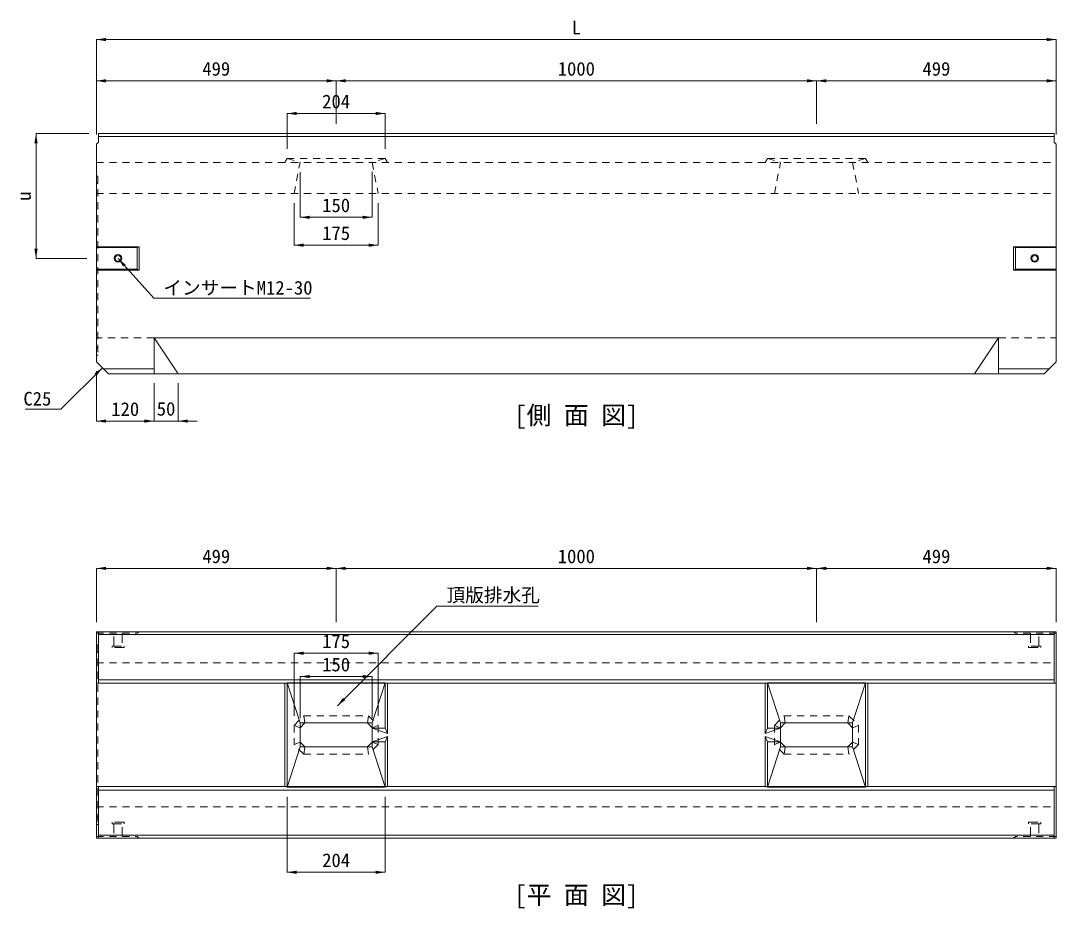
# Model space of a CAD drawing. Units: millimetres at full size. Extents: x 80703 to 103503, y 5263 to 15046.
# Drawn here: x 83823 to 85978, y 8071 to 9920 of the extents above; entities that cross this region are included whole.
import ezdxf
from ezdxf.enums import TextEntityAlignment as Align

# ---------------------------------------------------------------- set-up
doc = ezdxf.new("R2010")
doc.units = ezdxf.units.MM
doc.header["$LTSCALE"] = 20
doc.linetypes.add('USER1', pattern=[1.35, 0.75, -0.6])
doc.linetypes.add('USER2', pattern=[2, 1, -1])
for name, color, linetype, lineweight in [('0_2', 7, 'Continuous', 9), ('寸法線', 7, 'Continuous', 9), ('引出線', 4, 'Continuous', 9), ('本体', 7, 'Continuous', 5), ('ｲﾝｻｰﾄ', 3, 'USER2', 5)]:
    doc.layers.add(name, color=color, linetype=linetype, lineweight=lineweight)
doc.styles.add('ＭＳ ゴシック', font='')
doc.styles.get('ＭＳ ゴシック').set_extended_font_data('MS Gothic')

# ---------------------------------------------------------------- blocks, each defined once
blk = doc.blocks.new('filled_arrow')
at = {"color": 0, "linetype": 'Continuous', "lineweight": -2}
blk.add_solid([(7.5, 1.25), (0, 0), (7.5, -1.25)], dxfattribs=at)

msp = doc.modelspace()

# ---------------------------------------------------------------- linework, layer by layer
at = {"layer": '寸法線'}
for p, q in [((83980.07, 9880.28), (85978.07, 9880.28)), ((83980.07, 9682.5), (83980.07, 9880.28)), ((85978.07, 9682.49), (85978.07, 9880.28)), ((83980.07, 9794.35), (84479.07, 9794.35)), ((83980.07, 9682.5), (83980.07, 9794.35)), ((84479.07, 9704.5), (84479.07, 9794.35)), ((84479.07, 9794.34), (85479.07, 9794.34)), ((84479.07, 9704.5), (84479.07, 9794.34)), ((85479.07, 9704.5), (85479.07, 9794.34)), ((85479.07, 9794.34), (85978.07, 9794.34)), ((85479.07, 9704.5), (85479.07, 9794.34)), ((85978.07, 9682.49), (85978.07, 9794.34)), ((84377.07, 9726.37), (84581.07, 9726.37)), ((84377.07, 9652.51), (84377.07, 9726.37)), ((84581.07, 9652.51), (84581.07, 9726.37)), ((83854.38, 9684.5), (83854.38, 9424.5)), ((83964.57, 9684.5), (83854.38, 9684.5)), ((84404.07, 9604.5), (84404.07, 9510.19)), ((84554.07, 9604.51), (84554.07, 9510.19)), ((84391.57, 9539.51), (84391.57, 9452.14)), ((84566.57, 9539.51), (84566.57, 9452.14)), ((84404.07, 9510.19), (84554.07, 9510.19)), ((84391.57, 9452.14), (84566.57, 9452.14)), ((83960.07, 9424.5), (83854.38, 9424.5)), ((83980.07, 9189.5), (83980.07, 9085.86)), ((84100.07, 9164.5), (84100.07, 9085.86)), ((84100.07, 9164.5), (84100.07, 9085.86)), ((84150.07, 9164.5), (84150.07, 9085.86)), ((83980.07, 9085.86), (84100.07, 9085.86)), ((84060.07, 9085.86), (84190.07, 9085.86)), ((83980.07, 8779.22), (84479.07, 8779.22)), ((83980.07, 8667.37), (83980.07, 8779.22)), ((84479.07, 8779.22), (85479.07, 8779.22)), ((84479.07, 8667.37), (84479.07, 8779.22)), ((84479.07, 8667.37), (84479.07, 8779.22)), ((85479.07, 8667.37), (85479.07, 8779.22)), ((85479.07, 8779.22), (85978.07, 8779.22)), ((85479.07, 8667.37), (85479.07, 8779.22)), ((85978.07, 8667.37), (85978.07, 8779.22)), ((84391.57, 8602.53), (84566.57, 8602.53)), ((84391.57, 8472.37), (84391.57, 8602.53)), ((84566.57, 8472.37), (84566.57, 8602.53)), ((84404.07, 8554.02), (84554.07, 8554.02)), ((84404.07, 8467.37), (84404.07, 8554.02)), ((84554.07, 8467.37), (84554.07, 8554.02)), ((84377.07, 8303.62), (84377.07, 8146.42)), ((84581.07, 8303.62), (84581.07, 8146.42)), ((84377.07, 8146.42), (84581.07, 8146.42))]:
    msp.add_line(p, q, dxfattribs=at)
for points in [[(83992.57, 9197), (83906.28, 9110.71), (83831.61, 9110.71)], [(84481.6, 8493.09), (84688.88, 8700.37), (84899.69, 8700.37)]]:
    msp.add_lwpolyline(points, dxfattribs=at)
at = {"layer": '引出線'}
msp.add_lwpolyline([(84025.07, 9424.5), (84099.47, 9341.72), (84426.02, 9341.72)], dxfattribs=at)
at = {"layer": '本体', "color": 2, "lineweight": 20}
for p, q in [((83984.57, 9666.5), (83984.57, 9684.5)), ((83984.57, 9684.5), (85973.56, 9684.5)), ((85973.56, 9666.5), (85973.56, 9684.5)), ((83984.57, 9666.5), (83980.07, 9662.5)), ((83980.07, 9209.5), (83980.07, 9662.5)), ((85973.56, 9666.5), (85978.07, 9662.49)), ((85978.07, 9209.5), (85978.07, 9662.49)), ((84005.07, 9184.5), (83980.07, 9209.5)), ((85953.07, 9184.5), (85978.07, 9209.5)), ((84005.07, 9184.5), (85953.07, 9184.5)), ((83980.07, 8647.37), (85978.07, 8647.37)), ((83980.07, 8217.37), (83980.07, 8647.37)), ((85978.07, 8217.37), (85978.07, 8647.37)), ((83980.07, 8217.37), (85978.07, 8217.37))]:
    msp.add_line(p, q, dxfattribs=at)
at = {"layer": '本体', "color": 4}
for p, q in [((83984.57, 9678.5), (84979.07, 9678.5)), ((85973.56, 9678.5), (84979.06, 9678.5)), ((83980.07, 9449), (84069.07, 9449)), ((83980.07, 9447), (84065.07, 9447)), ((84065.07, 9447), (84069.07, 9449)), ((84065.07, 9447), (84065.07, 9402)), ((84069.07, 9449), (84069.07, 9400)), ((85889.06, 9449), (85889.06, 9400)), ((85978.06, 9449), (85889.06, 9449)), ((85893.06, 9447), (85889.06, 9449)), ((85978.06, 9447), (85893.06, 9447)), ((85893.06, 9447), (85893.06, 9402)), ((84065.07, 9402), (83980.07, 9402)), ((84069.07, 9400), (83980.07, 9400)), ((84065.07, 9402), (84069.07, 9400)), ((85893.06, 9402), (85889.06, 9400)), ((85889.06, 9400), (85978.06, 9400)), ((85893.06, 9402), (85978.06, 9402))]:
    msp.add_line(p, q, dxfattribs=at)
at = {"layer": '本体', "linetype": 'USER1', "lineweight": 9}
for p, q in [((83980.07, 9624.5), (85978.07, 9624.5)), ((84377.07, 9632.51), (84372.06, 9624.5)), ((84377.07, 9632.51), (84404.07, 9624.5)), ((84377.07, 9632.51), (84581.07, 9632.51)), ((84391.57, 9559.51), (84404.07, 9624.51)), ((84581.07, 9632.51), (84554.07, 9624.5)), ((84554.07, 9624.51), (84566.57, 9559.51)), ((84581.07, 9632.51), (84586.07, 9624.5)), ((85377.06, 9632.51), (85372.06, 9624.5)), ((85377.06, 9632.51), (85404.06, 9624.5)), ((85377.06, 9632.51), (85581.06, 9632.51)), ((85391.56, 9559.51), (85404.06, 9624.51)), ((85581.06, 9632.51), (85554.06, 9624.5)), ((85554.06, 9624.51), (85566.56, 9559.51)), ((85581.06, 9632.51), (85586.07, 9624.5)), ((83980.07, 9559.5), (85978.07, 9559.5)), ((84100.07, 9259.5), (83980.07, 9259.5)), ((85858.06, 9259.5), (85978.07, 9259.5)), ((83980.07, 8582.37), (85978.07, 8582.37)), ((83980.07, 8282.37), (85978.07, 8282.37))]:
    msp.add_line(p, q, dxfattribs=at)
at = {"layer": '本体', "color": 4, "linetype": 'USER1'}
for p, q in [((83980.07, 9597.5), (83983.27, 9595.5)), ((83983.27, 9595.5), (83983.27, 9223.5)), ((83980.07, 9579.5), (83983.27, 9581.5)), ((83980.07, 9239.5), (83983.27, 9237.5)), ((83980.07, 9221.5), (83983.27, 9223.5)), ((83980.07, 8620.37), (83983.27, 8618.37)), ((83980.07, 8602.37), (83983.27, 8604.37)), ((83983.27, 8618.37), (83983.27, 8246.37)), ((83980.07, 8262.37), (83983.27, 8260.37)), ((83980.07, 8244.37), (83983.27, 8246.37))]:
    msp.add_line(p, q, dxfattribs=at)
at = {"layer": '本体', "color": 2, "lineweight": 9}
for p, q in [((84100.07, 9259.5), (84100.07, 9184.5)), ((84100.07, 9259.5), (84150.07, 9184.5)), ((84100.07, 9259.5), (85858.06, 9259.5)), ((85858.06, 9259.5), (85808.06, 9184.5)), ((85858.06, 9259.5), (85858.06, 9184.5)), ((83995.07, 9194.5), (84100.07, 9194.5)), ((85963.06, 9194.5), (85858.06, 9194.5))]:
    msp.add_line(p, q, dxfattribs=at)
at = {"layer": '本体', "color": 2, "linetype": 'USER1'}
for p, q in [((83980.07, 8644.17), (84065.07, 8644.17)), ((84065.07, 8644.17), (84069.07, 8647.37)), ((85893.07, 8644.17), (85889.07, 8647.37)), ((85978.07, 8644.17), (85893.07, 8644.17)), ((83980.07, 8220.57), (84065.07, 8220.57)), ((84065.07, 8220.57), (84069.07, 8217.37)), ((85893.07, 8220.57), (85889.07, 8217.37)), ((85978.07, 8220.57), (85893.07, 8220.57))]:
    msp.add_line(p, q, dxfattribs=at)
at = {"layer": '本体', "color": 2}
for p, q in [((83984.57, 8539.87), (83984.57, 8647.37)), ((85973.57, 8539.87), (85973.57, 8647.37)), ((83984.57, 8641.37), (85973.57, 8641.37)), ((83980.07, 8539.87), (84372.07, 8539.87)), ((83984.57, 8547.37), (85973.57, 8547.37)), ((84586.07, 8539.87), (85372.07, 8539.87)), ((85978.07, 8539.87), (85586.07, 8539.87)), ((83980.07, 8324.87), (84372.07, 8324.87)), ((83984.57, 8217.37), (83984.57, 8324.87)), ((85372.07, 8324.87), (84586.07, 8324.87)), ((85978.07, 8324.87), (85586.07, 8324.87)), ((85973.57, 8217.37), (85973.57, 8324.87)), ((83984.57, 8317.37), (85973.57, 8317.37)), ((83984.57, 8223.37), (85973.57, 8223.37))]:
    msp.add_line(p, q, dxfattribs=at)
at = {"layer": '本体'}
for p, q in [((84377.07, 8541.12), (84372.07, 8539.87)), ((84372.07, 8539.87), (84372.07, 8324.87)), ((84586.07, 8539.87), (84372.07, 8539.87)), ((84377.07, 8541.12), (84581.07, 8541.12)), ((84377.07, 8541.12), (84404.07, 8457.37)), ((84377.07, 8541.12), (84377.07, 8323.62)), ((84581.07, 8541.12), (84554.07, 8457.37)), ((84586.07, 8539.87), (84581.07, 8541.12)), ((84581.07, 8541.12), (84581.07, 8446.52)), ((84586.07, 8539.87), (84586.07, 8435.42)), ((85372.07, 8539.87), (85377.07, 8541.12)), ((85372.07, 8539.87), (85372.07, 8435.42)), ((85372.07, 8539.87), (85586.07, 8539.87)), ((85581.07, 8541.12), (85377.07, 8541.12)), ((85377.07, 8541.12), (85404.07, 8457.37)), ((85377.07, 8541.12), (85377.07, 8446.52)), ((85581.07, 8541.12), (85554.07, 8457.37)), ((85581.07, 8541.12), (85586.07, 8539.87)), ((85581.07, 8541.12), (85581.07, 8323.62)), ((85586.07, 8539.87), (85586.07, 8324.87)), ((84404.07, 8447.37), (84404.07, 8457.37)), ((84404.07, 8447.37), (84414.07, 8457.37)), ((84414.07, 8457.37), (84404.07, 8457.37)), ((84544.07, 8457.37), (84414.07, 8457.37)), ((84554.07, 8447.37), (84544.07, 8457.37)), ((84544.07, 8457.37), (84554.07, 8457.37)), ((84554.07, 8447.37), (84554.07, 8457.37)), ((85404.07, 8447.37), (85414.07, 8457.37)), ((85404.07, 8447.37), (85404.07, 8457.37)), ((85414.07, 8457.37), (85404.07, 8457.37)), ((85414.07, 8457.37), (85544.07, 8457.37)), ((85554.07, 8447.37), (85544.07, 8457.37)), ((85544.07, 8457.37), (85554.07, 8457.37)), ((85554.07, 8447.37), (85554.07, 8457.37)), ((84404.07, 8447.37), (84404.07, 8417.37)), ((84554.07, 8417.37), (84554.07, 8447.37)), ((84586.07, 8435.42), (84554.07, 8446.52)), ((84581.07, 8446.52), (84554.07, 8446.52)), ((84586.07, 8429.32), (84554.07, 8418.22)), ((84581.07, 8446.52), (84586.07, 8435.42)), ((84581.07, 8418.22), (84586.07, 8429.32)), ((84586.07, 8429.32), (84586.07, 8324.87)), ((85372.07, 8435.42), (85404.07, 8446.52)), ((85377.07, 8446.52), (85372.07, 8435.42)), ((85372.07, 8429.32), (85372.07, 8324.87)), ((85372.07, 8429.32), (85404.07, 8418.22)), ((85377.07, 8418.22), (85372.07, 8429.32)), ((85377.07, 8446.52), (85404.07, 8446.52)), ((85404.07, 8417.37), (85404.07, 8447.37)), ((85554.07, 8447.37), (85554.07, 8417.37)), ((84377.07, 8323.62), (84404.07, 8407.37)), ((84404.07, 8417.37), (84404.07, 8407.37)), ((84414.07, 8407.37), (84404.07, 8417.37)), ((84414.07, 8407.37), (84404.07, 8407.37)), ((84414.07, 8407.37), (84544.07, 8407.37)), ((84554.07, 8417.37), (84544.07, 8407.37)), ((84544.07, 8407.37), (84554.07, 8407.37)), ((84581.07, 8418.22), (84554.07, 8418.22)), ((84554.07, 8417.37), (84554.07, 8407.37)), ((84581.07, 8323.62), (84554.07, 8407.37)), ((84581.07, 8418.22), (84581.07, 8323.62)), ((85377.07, 8418.22), (85404.07, 8418.22)), ((85377.07, 8418.22), (85377.07, 8323.62)), ((85377.07, 8323.62), (85404.07, 8407.37)), ((85404.07, 8417.37), (85414.07, 8407.37)), ((85404.07, 8417.37), (85404.07, 8407.37)), ((85414.07, 8407.37), (85404.07, 8407.37)), ((85544.07, 8407.37), (85414.07, 8407.37)), ((85544.07, 8407.37), (85554.07, 8417.37)), ((85544.07, 8407.37), (85554.07, 8407.37)), ((85554.07, 8417.37), (85554.07, 8407.37)), ((85581.07, 8323.62), (85554.07, 8407.37)), ((84377.07, 8323.62), (84372.07, 8324.87)), ((84586.07, 8324.87), (84372.07, 8324.87)), ((84377.07, 8323.62), (84581.07, 8323.62)), ((84586.07, 8324.87), (84581.07, 8323.62)), ((85372.07, 8324.87), (85377.07, 8323.62)), ((85372.07, 8324.87), (85586.07, 8324.87)), ((85581.07, 8323.62), (85377.07, 8323.62)), ((85581.07, 8323.62), (85586.07, 8324.87))]:
    msp.add_line(p, q, dxfattribs=at)
at = {"layer": '本体', "linetype": 'USER1'}
for p, q in [((84391.57, 8452.37), (84411.57, 8472.37)), ((84411.57, 8472.37), (84546.57, 8472.37)), ((84414.07, 8457.37), (84411.57, 8472.37)), ((84544.07, 8457.37), (84546.57, 8472.37)), ((84546.57, 8472.37), (84566.57, 8452.37)), ((85391.57, 8452.37), (85411.57, 8472.37)), ((85411.57, 8472.37), (85546.57, 8472.37)), ((85414.07, 8457.37), (85411.57, 8472.37)), ((85544.07, 8457.37), (85546.57, 8472.37)), ((85546.57, 8472.37), (85566.57, 8452.37)), ((84391.57, 8452.37), (84391.57, 8412.37)), ((84404.07, 8447.37), (84391.57, 8452.37)), ((84554.07, 8447.37), (84566.57, 8452.37)), ((84566.57, 8452.37), (84566.57, 8412.37)), ((85391.57, 8452.37), (85391.57, 8412.37)), ((85404.07, 8447.37), (85391.57, 8452.37)), ((85554.07, 8447.37), (85566.57, 8452.37)), ((85566.57, 8452.37), (85566.57, 8412.37)), ((84404.07, 8417.37), (84391.57, 8412.37)), ((84411.57, 8392.37), (84391.57, 8412.37)), ((84411.57, 8392.37), (84414.07, 8407.37)), ((84544.07, 8407.37), (84546.57, 8392.37)), ((84566.57, 8412.37), (84546.57, 8392.37)), ((84554.07, 8417.37), (84566.57, 8412.37)), ((85404.07, 8417.37), (85391.57, 8412.37)), ((85411.57, 8392.37), (85391.57, 8412.37)), ((85411.57, 8392.37), (85414.07, 8407.37)), ((85544.07, 8407.37), (85546.57, 8392.37)), ((85566.57, 8412.37), (85546.57, 8392.37)), ((85554.07, 8417.37), (85566.57, 8412.37)), ((84411.57, 8392.37), (84546.57, 8392.37)), ((85411.57, 8392.37), (85546.57, 8392.37))]:
    msp.add_line(p, q, dxfattribs=at)
at = {"layer": 'ｲﾝｻｰﾄ'}
for p, q in [((84016.57, 8617.17), (84016.57, 8644.17)), ((84033.57, 8644.17), (84033.57, 8617.17)), ((85924.57, 8644.17), (85924.57, 8617.17)), ((85941.57, 8617.17), (85941.57, 8644.17)), ((84012.57, 8614.17), (84012.57, 8617.17)), ((84012.57, 8617.17), (84037.57, 8617.17)), ((84037.57, 8614.17), (84012.57, 8614.17)), ((84037.57, 8617.17), (84037.57, 8614.17)), ((85945.57, 8617.17), (85920.57, 8617.17)), ((85920.57, 8617.17), (85920.57, 8614.17)), ((85920.57, 8614.17), (85945.57, 8614.17)), ((85945.57, 8614.17), (85945.57, 8617.17)), ((84012.57, 8250.57), (84012.57, 8247.57)), ((84037.57, 8250.57), (84012.57, 8250.57)), ((84012.57, 8247.57), (84037.57, 8247.57)), ((84016.57, 8247.57), (84016.57, 8220.57)), ((84033.57, 8220.57), (84033.57, 8247.57)), ((84037.57, 8247.57), (84037.57, 8250.57)), ((85920.57, 8247.57), (85920.57, 8250.57)), ((85920.57, 8250.57), (85945.57, 8250.57)), ((85945.57, 8247.57), (85920.57, 8247.57)), ((85924.57, 8220.57), (85924.57, 8247.57)), ((85941.57, 8247.57), (85941.57, 8220.57)), ((85945.57, 8250.57), (85945.57, 8247.57))]:
    msp.add_line(p, q, dxfattribs=at)
at = {"layer": 'ｲﾝｻｰﾄ', "linetype": 'Continuous', "lineweight": 9}
for centre, radius in [((84025.07, 9424.5), 8), ((84025.07, 9424.5), 6), ((85933.06, 9424.5), 8), ((85933.06, 9424.5), 6)]:
    msp.add_circle(centre, radius, dxfattribs=at)

# ---------------------------------------------------------------- block references
at = {"layer": '寸法線', "xscale": 2.67, "yscale": 2.67}
for p in [(83980.07, 9880.28), (83980.07, 9794.35), (84479.07, 9794.34), (85479.07, 9794.34), (84377.07, 9726.37), (84404.07, 9510.19), (84391.57, 9452.14), (83980.07, 9085.86), (84150.07, 9085.86), (83980.07, 8779.22), (84479.07, 8779.22), (85479.07, 8779.22), (84391.57, 8602.53), (84404.07, 8554.02), (84377.07, 8146.42)]:
    msp.add_blockref('filled_arrow', p, dxfattribs=at)
for p, rotation in [((85978.07, 9880.28), 180), ((84479.07, 9794.35), 180), ((85479.07, 9794.34), 180), ((85978.07, 9794.34), 180), ((84581.07, 9726.37), 180), ((83854.38, 9684.5), 270), ((84554.07, 9510.19), 180), ((83854.38, 9424.5), 90), ((84566.57, 9452.14), 180), ((83992.57, 9197), 225), ((84100.07, 9085.86), 180), ((84100.07, 9085.86), 180), ((84479.07, 8779.22), 180), ((85479.07, 8779.22), 180), ((85978.07, 8779.22), 180), ((84566.57, 8602.53), 180), ((84554.07, 8554.02), 180), ((84481.6, 8493.09), 45), ((84581.07, 8146.42), 180)]:
    msp.add_blockref('filled_arrow', p, dxfattribs=dict(at, rotation=rotation))
at = {"layer": '引出線', "xscale": 2.67, "yscale": 2.67, "rotation": 311.9}
msp.add_blockref('filled_arrow', (84025.07, 9424.5), dxfattribs=at)

# ---------------------------------------------------------------- texts
at = {"layer": '0_2', "style": 'ＭＳ ゴシック'}
for s, p in [('[側 面 図]', (84979.07, 9098.04)), ('[平 面 図]', (84979.07, 8099.25))]:
    msp.add_text(s, height=37.98, dxfattribs=at).set_placement(p, align=Align.MIDDLE_CENTER)
at = {"layer": '寸法線', "style": 'ＭＳ ゴシック'}
for s, p in [('L', (84979.07, 9905.28)), ('499', (84229.57, 9819.35)), ('1000', (84979.07, 9819.34)), ('499', (85728.57, 9819.34)), ('204', (84479.07, 9751.37)), ('150', (84479.07, 9535.19)), ('175', (84479.07, 9477.14)), ('120', (84040.07, 9110.86)), ('50', (84125.07, 9111.42)), ('499', (84229.57, 8804.22)), ('1000', (84979.07, 8804.22)), ('499', (85728.57, 8804.22)), ('175', (84479.07, 8627.53)), ('150', (84479.07, 8579.02)), ('204', (84479.07, 8171.42))]:
    msp.add_text(s, height=28.48, dxfattribs=at).set_placement(p, align=Align.MIDDLE_CENTER)
msp.add_text('u', height=28.48, rotation=90, dxfattribs=at).set_placement((83829.38, 9554.5), align=Align.MIDDLE_CENTER)
msp.add_text('C25', height=28.48, dxfattribs=at).set_placement((83886.28, 9146.71), align=Align.TOP_RIGHT)
msp.add_text('頂版排水孔', height=28.48, dxfattribs=at).set_placement((84708.88, 8737.74), align=Align.TOP_LEFT)
at = {"layer": '引出線', "style": 'ＭＳ ゴシック'}
msp.add_text('インサートM12-30', height=28.48, dxfattribs=at).set_placement((84119.47, 9377.72), align=Align.TOP_LEFT)

doc.saveas('drawing.dxf')
